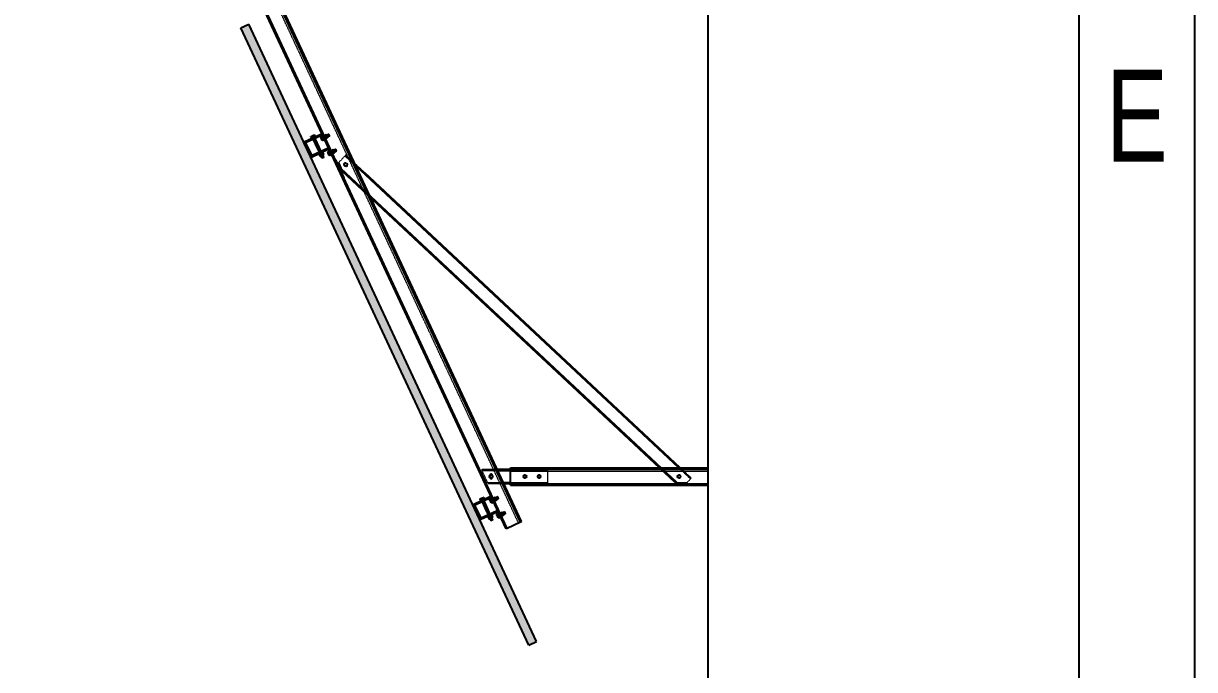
# Model space of a CAD drawing. Header units: millimetres. Extents: x -116399 to 112199, y -90759 to -31335.
# Drawn here: x 27930 to 32031, y -75000 to -72739 of the extents above; entities that cross this region are included whole.
import ezdxf

# ---------------------------------------------------------------- set-up
doc = ezdxf.new("R2010")
doc.units = ezdxf.units.MM
doc.linetypes.add('HIDDEN', pattern=[1.905, 1.27, -0.635])
doc.styles.add('SLDTEXTSTYLE0', font='TXT', dxfattribs={"width": 0.75})

# ---------------------------------------------------------------- blocks, each defined once
blk = doc.blocks.new('pannello sezione')
h = blk.add_hatch(color=4)
h.dxf.hatch_style = 1
h.paths.add_polyline_path([(1192, 0), (-1192, 0), (-1192, -30), (1192, -30)])
at = {"color": 4, "linetype": 'Continuous', "lineweight": 25}
for p, q in [((1192, 0), (-1192, 0)), ((-1192, 0), (-1192, -30)), ((1192, -30), (-1192, -30)), ((1192, 0), (1192, -30))]:
    blk.add_line(p, q, dxfattribs=at)
blk = doc.blocks.new('A$Cebdbe276')
at = {"color": 5, "linetype": 'Continuous', "lineweight": 25}
for p, q in [((-26, -2), (-26, 0)), ((26, 0), (-26, 0)), ((26, 0), (26, -2)), ((-36.8, -30.9), (-36.9, -31)), ((-36.9, -31), (-36.9, -31.2)), ((-36.9, -31), (-36.9, -31)), ((-36.9, -31.2), (-36.4, -31.7)), ((-36.9, -31.2), (-36.9, -34.7)), ((-36.4, -32), (-36.9, -34.7)), ((-36.9, -34.7), (-36.9, -35.9)), ((-36.9, -35.9), (-36.4, -38.6)), ((-36.9, -35.9), (-36.9, -41.2)), ((-36.4, -39), (-36.9, -41.2)), ((-36.4, -30.5), (-36.6, -30.6)), ((-36.4, -30.5), (-31.6, -30.5)), ((-36.4, -32), (-36.4, -31.7)), ((-31.6, -31.7), (-36.4, -31.7)), ((-36.4, -32), (-31.6, -32)), ((-31.6, -38.6), (-36.4, -38.6)), ((-36.4, -39), (-36.4, -38.6)), ((-36.4, -39), (-31.6, -39)), ((-31.6, -29), (-30, -29)), ((-31.6, -45.1), (-31.6, -29)), ((-30, -4), (-28, -4)), ((-30, -4), (-30, -66)), ((-28, -4), (-28, -66)), ((-28, -33.5), (-27, -33.5)), ((26, -2), (-26, -2)), ((-24.5, -33.5), (9.2, -33.5)), ((9.2, -41.5), (9.2, -33.5)), ((9.2, -33.7), (9.4, -33.7)), ((9.4, -33.5), (10.2, -33.5)), ((9.4, -41.5), (9.4, -33.5)), ((10.2, -41.5), (10.2, -33.5)), ((10.2, -33.7), (10.4, -33.7)), ((10.4, -33.5), (11.2, -33.5)), ((10.4, -41.5), (10.4, -33.5)), ((11.2, -41.5), (11.2, -33.5)), ((11.2, -33.7), (11.4, -33.7)), ((11.4, -33.5), (12.2, -33.5)), ((11.4, -41.5), (11.4, -33.5)), ((12.2, -41.5), (12.2, -33.5)), ((12.2, -33.7), (12.4, -33.7)), ((12.4, -33.5), (13.2, -33.5)), ((12.4, -41.5), (12.4, -33.5)), ((13.2, -41.5), (13.2, -33.5)), ((13.2, -33.7), (13.4, -33.7)), ((13.4, -33.5), (14.2, -33.5)), ((13.4, -41.5), (13.4, -33.5)), ((14.2, -41.5), (14.2, -33.5)), ((14.2, -33.7), (14.4, -33.7)), ((14.4, -33.5), (15.2, -33.5)), ((14.4, -41.5), (14.4, -33.5)), ((15.2, -41.5), (15.2, -33.5)), ((15.2, -33.7), (15.4, -33.7)), ((15.4, -33.5), (16.2, -33.5)), ((15.4, -41.5), (15.4, -33.5)), ((16.2, -41.5), (16.2, -33.5)), ((16.2, -33.7), (16.4, -33.7)), ((16.4, -33.5), (17.2, -33.5)), ((16.4, -41.5), (16.4, -33.5)), ((17.2, -41.5), (17.2, -33.5)), ((17.2, -33.7), (17.4, -33.7)), ((17.4, -33.5), (18.2, -33.5)), ((17.4, -41.5), (17.4, -33.5)), ((18.2, -41.5), (18.2, -33.5)), ((18.2, -33.7), (18.4, -33.7)), ((18.4, -33.5), (19.2, -33.5)), ((18.4, -41.5), (18.4, -33.5)), ((19.2, -41.5), (19.2, -33.5)), ((19.2, -33.7), (19.4, -33.7)), ((19.4, -33.5), (20.2, -33.5)), ((19.4, -41.5), (19.4, -33.5)), ((20.2, -41.5), (20.2, -33.5)), ((20.2, -33.7), (20.4, -33.7)), ((20.4, -33.5), (21.2, -33.5)), ((20.4, -41.5), (20.4, -33.5)), ((21.2, -41.5), (21.2, -33.5)), ((21.2, -33.7), (21.4, -33.7)), ((21.4, -33.5), (22.2, -33.5)), ((21.4, -41.5), (21.4, -33.5)), ((22.2, -41.5), (22.2, -33.5)), ((22.2, -33.7), (22.4, -33.7)), ((22.4, -33.5), (23.2, -33.5)), ((22.4, -41.5), (22.4, -33.5)), ((23.2, -41.5), (23.2, -33.5)), ((23.2, -33.7), (23.4, -33.7)), ((23.4, -33.5), (24.2, -33.5)), ((23.4, -41.5), (23.4, -33.5)), ((24.2, -41.5), (24.2, -33.5)), ((24.2, -33.7), (24.4, -33.7)), ((24.4, -33.5), (24.5, -33.5)), ((24.4, -41.5), (24.4, -33.5)), ((27, -33.5), (27.2, -33.5)), ((27.2, -41.5), (27.2, -33.5)), ((27.2, -33.7), (27.4, -33.7)), ((27.4, -33.5), (28, -33.5)), ((27.4, -41.5), (27.4, -33.5)), ((28, -4), (30, -4)), ((28, -66), (28, -4)), ((30, -66), (30, -4)), ((30, -29), (31.6, -29)), ((31.6, -45.1), (31.6, -29)), ((31.6, -31), (31.6, -31)), ((32.1, -30.7), (37.6, -30.7)), ((32.1, -31.5), (32.1, -31.3)), ((37.6, -31.3), (32.1, -31.3)), ((32.1, -31.5), (37.6, -31.5)), ((32.1, -38.3), (32.1, -37.9)), ((37.6, -37.9), (32.1, -37.9)), ((32.1, -38.3), (37.6, -38.3)), ((37.6, -31.5), (37.6, -31.3)), ((37.6, -38.3), (37.6, -37.9)), ((38.1, -31), (38.1, -31)), ((38.1, -31), (40.1, -31)), ((38.1, -44), (38.1, -31)), ((40.1, -44), (40.1, -31)), ((40.6, -43.5), (40.6, -31.5)), ((40.6, -33.5), (41.2, -33.5)), ((41.2, -41.5), (41.2, -33.5)), ((41.2, -33.7), (41.4, -33.7)), ((41.4, -33.5), (42.2, -33.5)), ((41.4, -41.5), (41.4, -33.5)), ((42.2, -41.5), (42.2, -33.5)), ((42.2, -33.7), (42.4, -33.7)), ((42.4, -33.5), (43.2, -33.5)), ((42.4, -41.5), (42.4, -33.5)), ((43.2, -41.5), (43.2, -33.5)), ((43.2, -33.7), (43.4, -33.7)), ((43.4, -33.5), (44.2, -33.5)), ((43.4, -41.5), (43.4, -33.5)), ((44.2, -41.5), (44.2, -33.5)), ((44.2, -33.7), (44.4, -33.7)), ((44.4, -33.5), (45.2, -33.5)), ((44.4, -41.5), (44.4, -33.5)), ((45.2, -41.5), (45.2, -33.5)), ((45.2, -33.7), (45.4, -33.7)), ((45.4, -33.5), (46.2, -33.5)), ((45.4, -41.5), (45.4, -33.5)), ((46.2, -41.5), (46.2, -33.5)), ((46.2, -33.7), (46.4, -33.7)), ((46.4, -33.5), (47.2, -33.5)), ((46.4, -41.5), (46.4, -33.5)), ((47.2, -41.5), (47.2, -33.5)), ((47.2, -33.7), (47.4, -33.7)), ((47.4, -33.5), (48.2, -33.5)), ((47.4, -41.5), (47.4, -33.5)), ((48.2, -41.5), (48.2, -33.5)), ((48.2, -33.7), (48.4, -33.7)), ((48.4, -41.3), (48.4, -33.7)), ((-36.9, -41.2), (-36.9, -42.2)), ((-36.9, -42.2), (-36.4, -44.4)), ((-36.9, -42.2), (-36.9, -44)), ((-36.4, -44.5), (-36.8, -44.1)), ((-31.6, -44.4), (-36.4, -44.4)), ((-36.4, -44.5), (-36.4, -44.4)), ((-36.4, -44.5), (-31.6, -44.5)), ((-31.6, -46), (-31.6, -45.1)), ((-30, -46), (-31.6, -46)), ((-28, -66), (-30, -66)), ((-27, -41.5), (-28, -41.5)), ((-26, -68), (-26, -70)), ((-26, -68), (-17.5, -68)), ((-26, -70), (-17.5, -70)), ((9.2, -41.5), (-24.5, -41.5)), ((-23, -68), (-23, -66.4)), ((-6, -66.4), (-23, -66.4)), ((-21, -61.6), (-21, -61.1)), ((-18.3, -61.1), (-21, -61.1)), ((-21, -61.6), (-20.8, -61.6)), ((-21, -61.6), (-21, -66.4)), ((-18.3, -61.1), (-20.8, -61.6)), ((-20.8, -66.4), (-20.8, -61.6)), ((-17.2, -61.1), (-18.3, -61.1)), ((-2.5, -68), (-17.5, -68)), ((-17.5, -70), (-2.5, -70)), ((-11.8, -61.1), (-17.2, -61.1)), ((-14.7, -61.6), (-17.2, -61.1)), ((-14.7, -61.6), (-14.3, -61.6)), ((-14.7, -61.6), (-14.7, -66.4)), ((-11.8, -61.1), (-14.3, -61.6)), ((-14.3, -66.4), (-14.3, -61.6)), ((-10.7, -61.1), (-11.8, -61.1)), ((-8.2, -61.6), (-10.7, -61.1)), ((-8, -61.1), (-10.7, -61.1)), ((-8.2, -61.6), (-8.2, -66.4)), ((-8.2, -61.6), (-8, -61.6)), ((-8, -61.1), (-8, -61.6)), ((-8, -66.4), (-8, -61.6)), ((-6, -66.4), (-6, -68)), ((-2.5, -70), (-2.5, -68)), ((9.4, -41.3), (9.2, -41.3)), ((10.2, -41.5), (9.4, -41.5)), ((10.4, -41.3), (10.2, -41.3)), ((11.2, -41.5), (10.4, -41.5)), ((11.4, -41.3), (11.2, -41.3)), ((12.2, -41.5), (11.4, -41.5)), ((12.4, -41.3), (12.2, -41.3)), ((13.2, -41.5), (12.4, -41.5)), ((13.4, -41.3), (13.2, -41.3)), ((14.2, -41.5), (13.4, -41.5)), ((14.4, -41.3), (14.2, -41.3)), ((15.2, -41.5), (14.4, -41.5)), ((15.4, -41.3), (15.2, -41.3)), ((16.2, -41.5), (15.4, -41.5)), ((16.4, -41.3), (16.2, -41.3)), ((17.2, -41.5), (16.4, -41.5)), ((17.4, -41.3), (17.2, -41.3)), ((18.2, -41.5), (17.4, -41.5)), ((18.4, -41.3), (18.2, -41.3)), ((19.2, -41.5), (18.4, -41.5)), ((19.4, -41.3), (19.2, -41.3)), ((20.2, -41.5), (19.4, -41.5)), ((20.4, -41.3), (20.2, -41.3)), ((21.2, -41.5), (20.4, -41.5)), ((21.4, -41.3), (21.2, -41.3)), ((22.2, -41.5), (21.4, -41.5)), ((22.4, -41.3), (22.2, -41.3)), ((23.2, -41.5), (22.4, -41.5)), ((23.4, -41.3), (23.2, -41.3)), ((24.2, -41.5), (23.4, -41.5)), ((24.4, -41.3), (24.2, -41.3)), ((24.5, -41.5), (24.4, -41.5)), ((27.2, -41.5), (27, -41.5)), ((27.4, -41.3), (27.2, -41.3)), ((28, -41.5), (27.4, -41.5)), ((30, -66), (28, -66)), ((31.6, -46), (30, -46)), ((32.2, -41.5), (31.6, -41.5)), ((31.6, -44), (31.6, -44)), ((31.6, -46), (31.6, -45.1)), ((32, -68), (32, -70)), ((32, -68), (40.5, -68)), ((32, -70), (40.5, -70)), ((32.1, -43.5), (32.1, -43.7)), ((32.1, -44.3), (32.1, -44.1)), ((37.6, -44.1), (32.1, -44.1)), ((32.1, -44.3), (37.6, -44.3)), ((35, -68), (35, -66.4)), ((52, -66.4), (35, -66.4)), ((37, -61.6), (37, -61.1)), ((39.7, -61.1), (37, -61.1)), ((37, -61.6), (37.2, -61.6)), ((37, -61.6), (37, -66.4)), ((39.7, -61.1), (37.2, -61.6)), ((37.2, -66.4), (37.2, -61.6)), ((38, -41.4), (37.6, -43.5)), ((37.6, -43.5), (37.6, -43.7)), ((37.6, -44.3), (37.6, -44.1)), ((38.1, -44), (38.1, -44)), ((40.1, -44), (38.1, -44)), ((40.8, -61.1), (39.7, -61.1)), ((40.5, -68), (40.5, -70)), ((55.5, -68), (40.5, -68)), ((40.5, -70), (55.5, -70)), ((41.2, -41.5), (40.6, -41.5)), ((46.2, -61.1), (40.8, -61.1)), ((43.3, -61.6), (40.8, -61.1)), ((41.4, -41.3), (41.2, -41.3)), ((42.2, -41.5), (41.4, -41.5)), ((42.4, -41.3), (42.2, -41.3)), ((43.2, -41.5), (42.4, -41.5)), ((43.4, -41.3), (43.2, -41.3)), ((43.3, -61.6), (43.7, -61.6)), ((43.3, -61.6), (43.3, -66.4)), ((44.2, -41.5), (43.4, -41.5)), ((46.2, -61.1), (43.7, -61.6)), ((43.7, -66.4), (43.7, -61.6)), ((44.4, -41.3), (44.2, -41.3)), ((45.2, -41.5), (44.4, -41.5)), ((45.4, -41.3), (45.2, -41.3)), ((46.2, -41.5), (45.4, -41.5)), ((46.4, -41.3), (46.2, -41.3)), ((47.3, -61.1), (46.2, -61.1)), ((47.2, -41.5), (46.4, -41.5)), ((47.4, -41.3), (47.2, -41.3)), ((49.8, -61.6), (47.3, -61.1)), ((50, -61.1), (47.3, -61.1)), ((48.2, -41.5), (47.4, -41.5)), ((48.4, -41.3), (48.2, -41.3)), ((49.8, -61.6), (49.8, -66.4)), ((49.8, -61.6), (50, -61.6)), ((50, -61.1), (50, -61.6)), ((50, -66.4), (50, -61.6)), ((52, -66.4), (52, -68)), ((55.5, -70), (55.5, -68))]:
    blk.add_line(p, q, dxfattribs=at)
at = {"color": 5, "linetype": 'HIDDEN', "lineweight": 18}
for p, q in [((-26, 0), (-26, -2)), ((-26, -2), (-26, 0)), ((-26, 0), (-26, -2)), ((-26, -2), (-26, 0)), ((-26, 0), (-26, -2)), ((-26, -2), (-26, 0)), ((-26, 0), (-26, -2)), ((-26, -2), (-26, 0)), ((-26, 0), (-26, -2)), ((-26, -2), (-26, 0)), ((-26, 0), (-26, -2)), ((-26, -2), (-26, 0)), ((-26, 0), (-26, -2)), ((-26, -2), (-26, 0)), ((-26, 0), (-26, -2)), ((-26, -2), (-26, 0)), ((-26, 0), (-26, -2)), ((7.7, -2), (7.7, 0)), ((17.7, 0), (17.7, -2)), ((26, -2), (26, 0)), ((26, 0), (26, -2)), ((26, -2), (26, 0)), ((26, 0), (26, -2)), ((26, -2), (26, 0)), ((26, 0), (26, -2)), ((26, -2), (26, 0)), ((26, 0), (26, -2)), ((26, -2), (26, 0)), ((26, 0), (26, -2)), ((26, -2), (26, 0)), ((26, 0), (26, -2)), ((26, -2), (26, 0)), ((26, 0), (26, -2)), ((26, -2), (26, 0)), ((26, 0), (26, -2)), ((26, -2), (26, 0)), ((-36.9, -32.8), (-36.4, -30.6)), ((-36.4, -36), (-36.9, -33.8)), ((-36.9, -39.1), (-36.4, -36.4)), ((-36.4, -43), (-36.9, -40.3)), ((-36.4, -30.5), (-36.4, -30.6)), ((-31.6, -30.6), (-36.4, -30.6)), ((-36.4, -36), (-36.4, -36.4)), ((-36.4, -36), (-31.6, -36)), ((-31.6, -36.4), (-36.4, -36.4)), ((-31.6, -33.3), (-30, -33.3)), ((-31.6, -33.5), (-28, -33.5)), ((-28, -4), (-30, -4)), ((-30, -4), (-28, -4)), ((-28, -4), (-30, -4)), ((-30, -4), (-28, -4)), ((-28, -4), (-30, -4)), ((-30, -4), (-28, -4)), ((-28, -4), (-30, -4)), ((-30, -4), (-28, -4)), ((-28, -4), (-30, -4)), ((-30, -4), (-28, -4)), ((-28, -4), (-30, -4)), ((-30, -4), (-28, -4)), ((-28, -4), (-30, -4)), ((-30, -4), (-28, -4)), ((-28, -4), (-30, -4)), ((-30, -4), (-28, -4)), ((-28, -4), (-30, -4)), ((-30, -32.5), (-28, -32.5)), ((24.5, -33.5), (25.2, -33.5)), ((24.5, -36.5), (27, -36.5)), ((27, -36.5), (24.5, -36.5)), ((24.5, -36.5), (27, -36.5)), ((27, -36.5), (24.5, -36.5)), ((24.5, -36.5), (27, -36.5)), ((27, -36.5), (24.5, -36.5)), ((24.5, -36.5), (27, -36.5)), ((27, -36.5), (24.5, -36.5)), ((27, -38.5), (24.5, -38.5)), ((27, -38.5), (24.5, -38.5)), ((27, -38.5), (24.5, -38.5)), ((27, -38.5), (24.5, -38.5)), ((27, -38.5), (24.5, -38.5)), ((27, -38.5), (24.5, -38.5)), ((27, -38.5), (24.5, -38.5)), ((27, -38.5), (24.5, -38.5)), ((25.2, -41.5), (25.2, -33.5)), ((25.2, -33.7), (25.4, -33.7)), ((25.4, -41.5), (25.4, -33.5)), ((25.4, -33.5), (26.2, -33.5)), ((26.2, -41.5), (26.2, -33.5)), ((26.2, -33.7), (26.4, -33.7)), ((26.4, -41.5), (26.4, -33.5)), ((26.4, -33.5), (27, -33.5)), ((30, -4), (28, -4)), ((28, -4), (30, -4)), ((30, -4), (28, -4)), ((28, -4), (30, -4)), ((30, -4), (28, -4)), ((28, -4), (30, -4)), ((30, -4), (28, -4)), ((28, -4), (30, -4)), ((30, -4), (28, -4)), ((28, -4), (30, -4)), ((30, -4), (28, -4)), ((28, -4), (30, -4)), ((30, -4), (28, -4)), ((28, -4), (30, -4)), ((30, -4), (28, -4)), ((28, -4), (30, -4)), ((30, -4), (28, -4)), ((28, -32.5), (30, -32.5)), ((28, -33.5), (28.2, -33.5)), ((28.2, -41.5), (28.2, -33.5)), ((28.2, -33.7), (28.4, -33.7)), ((28.4, -41.5), (28.4, -33.5)), ((28.4, -33.5), (29.2, -33.5)), ((29.2, -41.5), (29.2, -33.5)), ((29.2, -33.7), (29.4, -33.7)), ((29.4, -41.5), (29.4, -33.5)), ((29.4, -33.5), (30.2, -33.5)), ((30, -33.3), (31.6, -33.3)), ((30.2, -41.5), (30.2, -33.5)), ((30.2, -33.7), (30.4, -33.7)), ((30.4, -41.5), (30.4, -33.5)), ((30.4, -33.5), (31.2, -33.5)), ((31.2, -41.5), (31.2, -33.5)), ((31.2, -33.7), (31.4, -33.7)), ((31.4, -41.5), (31.4, -33.5)), ((31.4, -33.5), (32.2, -33.5)), ((31.6, -44), (31.6, -31)), ((31.6, -33.5), (40.5, -33.5)), ((32.1, -30.7), (32.1, -30.9)), ((37.6, -30.9), (32.1, -30.9)), ((32.1, -36.7), (32.1, -37.1)), ((32.1, -36.7), (37.6, -36.7)), ((37.6, -37.1), (32.1, -37.1)), ((32.2, -41.5), (32.2, -33.5)), ((32.2, -33.7), (32.4, -33.7)), ((32.4, -41.5), (32.4, -33.5)), ((32.4, -33.5), (33.2, -33.5)), ((33.2, -41.5), (33.2, -33.5)), ((33.2, -33.7), (33.4, -33.7)), ((33.4, -41.5), (33.4, -33.5)), ((33.4, -33.5), (34.2, -33.5)), ((34.2, -41.5), (34.2, -33.5)), ((34.2, -33.7), (34.4, -33.7)), ((34.4, -41.5), (34.4, -33.5)), ((34.4, -33.5), (35.2, -33.5)), ((35.2, -41.5), (35.2, -33.5)), ((35.2, -33.7), (35.4, -33.7)), ((35.4, -41.5), (35.4, -33.5)), ((35.4, -33.5), (36.2, -33.5)), ((36.2, -41.5), (36.2, -33.5)), ((36.2, -33.7), (36.4, -33.7)), ((36.4, -41.5), (36.4, -33.5)), ((36.4, -33.5), (37.2, -33.5)), ((37.2, -41.5), (37.2, -33.5)), ((37.2, -33.7), (37.4, -33.7)), ((37.4, -41.5), (37.4, -33.5)), ((37.4, -33.5), (38.2, -33.5)), ((37.6, -30.7), (37.6, -30.9)), ((37.6, -36.7), (37.6, -37.1)), ((38.2, -41.5), (38.2, -33.5)), ((38.2, -33.7), (38.4, -33.7)), ((38.4, -41.5), (38.4, -33.5)), ((38.4, -33.5), (39.2, -33.5)), ((39.2, -41.5), (39.2, -33.5)), ((39.2, -33.7), (39.4, -33.7)), ((39.4, -41.5), (39.4, -33.5)), ((39.4, -33.5), (40.2, -33.5)), ((40.1, -31), (40.1, -44)), ((40.2, -41.5), (40.2, -33.5)), ((40.2, -33.7), (40.4, -33.7)), ((40.4, -41.5), (40.4, -33.5)), ((40.4, -33.5), (40.6, -33.5)), ((40.5, -33.5), (40.6, -33.4)), ((40.5, -41.5), (40.5, -33.5)), ((-36.4, -43), (-31.6, -43)), ((-36.4, -43), (-36.4, -43.3)), ((-31.6, -43.3), (-36.4, -43.3)), ((-28, -41.5), (-31.6, -41.5)), ((-30, -41.7), (-31.6, -41.7)), ((-28, -42.5), (-30, -42.5)), ((-28, -66), (-30, -66)), ((-28, -66), (-30, -66)), ((-28, -66), (-30, -66)), ((-28, -66), (-30, -66)), ((-28, -66), (-30, -66)), ((-28, -66), (-30, -66)), ((-28, -66), (-30, -66)), ((-28, -66), (-30, -66)), ((-28, -66), (-30, -66)), ((-28, -66), (-30, -66)), ((-28, -66), (-30, -66)), ((-28, -66), (-30, -66)), ((-28, -66), (-30, -66)), ((-28, -66), (-30, -66)), ((-28, -66), (-30, -66)), ((-28, -66), (-30, -66)), ((-28, -66), (-30, -66)), ((-26, -68), (-26, -70)), ((-26, -68), (-26, -70)), ((-26, -68), (-26, -70)), ((-26, -68), (-26, -70)), ((-26, -68), (-26, -70)), ((-26, -68), (-26, -70)), ((-26, -68), (-26, -70)), ((-26, -68), (-26, -70)), ((-26, -68), (-26, -70)), ((-26, -68), (-26, -70)), ((-26, -68), (-26, -70)), ((-26, -68), (-26, -70)), ((-26, -68), (-26, -70)), ((-26, -68), (-26, -70)), ((-26, -68), (-26, -70)), ((-26, -68), (-26, -70)), ((-26, -68), (-26, -70)), ((-23, -73.6), (-23, -72)), ((-6, -73.6), (-23, -73.6)), ((-21, -74.1), (-21, -73.6)), ((-8, -73.6), (-21, -73.6)), ((-21, -73.6), (-21, -73.6)), ((-20.8, -74.1), (-21, -74.1)), ((-21, -74.1), (-20.8, -74.1)), ((-21, -74.1), (-21, -79.6)), ((-21, -79.6), (-21, -80.1)), ((-20.8, -79.6), (-21, -79.6)), ((-21, -79.6), (-20.8, -79.6)), ((-21, -80.1), (-8, -80.1)), ((-21, -80.1), (-21, -80.1)), ((-21, -82.1), (-21, -80.1)), ((-20.8, -79.6), (-20.8, -74.1)), ((-18.7, -68), (-18.7, -66.4)), ((-18.7, -73.6), (-18.7, -72)), ((-18.5, -78.2), (-18.5, -66.4)), ((-18.5, -82.5), (-18.5, -73.6)), ((-18.5, -78.2), (-10.5, -78.2)), ((-18.5, -78.4), (-10.5, -78.4)), ((-18.5, -79.2), (-18.5, -78.4)), ((-18.5, -79.2), (-10.5, -79.2)), ((-18.5, -79.4), (-10.5, -79.4)), ((-18.5, -80.2), (-18.5, -79.4)), ((-18.5, -80.2), (-10.5, -80.2)), ((-18.5, -80.4), (-10.5, -80.4)), ((-18.5, -81.2), (-18.5, -80.4)), ((-18.5, -81.2), (-10.5, -81.2)), ((-18.5, -81.4), (-10.5, -81.4)), ((-18.5, -82.2), (-18.5, -81.4)), ((-18.3, -78.4), (-18.3, -78.2)), ((-18.3, -79.4), (-18.3, -79.2)), ((-18.3, -80.4), (-18.3, -80.2)), ((-18.3, -81.4), (-18.3, -81.2)), ((-14.7, -74.1), (-14.3, -74.1)), ((-14.7, -74.1), (-14.7, -79.6)), ((-14.7, -79.6), (-14.3, -79.6)), ((-14.3, -79.6), (-14.3, -74.1)), ((-10.7, -78.2), (-10.7, -78.4)), ((-10.7, -79.2), (-10.7, -79.4)), ((-10.7, -80.2), (-10.7, -80.4)), ((-10.7, -81.2), (-10.7, -81.4)), ((-10.5, -66.4), (-10.5, -78.2)), ((-10.5, -73.6), (-10.5, -82.5)), ((-10.5, -78.4), (-10.5, -79.2)), ((-10.5, -79.4), (-10.5, -80.2)), ((-10.5, -80.4), (-10.5, -81.2)), ((-10.5, -81.4), (-10.5, -82.2)), ((-10.3, -66.4), (-10.3, -68)), ((-10.3, -72), (-10.3, -73.6)), ((-8.2, -74.1), (-8, -74.1)), ((-8, -74.1), (-8.2, -74.1)), ((-8.2, -74.1), (-8.2, -79.6)), ((-8, -79.6), (-8.2, -79.6)), ((-8.2, -79.6), (-8, -79.6)), ((-8, -74.1), (-8, -73.6)), ((-8, -73.6), (-8, -73.6)), ((-8, -79.6), (-8, -74.1)), ((-8, -79.6), (-8, -80.1)), ((-8, -80.1), (-8, -80.1)), ((-8, -80.1), (-8, -82.1)), ((-6, -72), (-6, -73.6)), ((25.2, -41.5), (24.5, -41.5)), ((25.4, -41.3), (25.2, -41.3)), ((26.2, -41.5), (25.4, -41.5)), ((26.4, -41.3), (26.2, -41.3)), ((27, -41.5), (26.4, -41.5)), ((28.2, -41.5), (28, -41.5)), ((30, -42.5), (28, -42.5)), ((30, -66), (28, -66)), ((30, -66), (28, -66)), ((30, -66), (28, -66)), ((30, -66), (28, -66)), ((30, -66), (28, -66)), ((30, -66), (28, -66)), ((30, -66), (28, -66)), ((30, -66), (28, -66)), ((30, -66), (28, -66)), ((30, -66), (28, -66)), ((30, -66), (28, -66)), ((30, -66), (28, -66)), ((30, -66), (28, -66)), ((30, -66), (28, -66)), ((30, -66), (28, -66)), ((30, -66), (28, -66)), ((30, -66), (28, -66)), ((28.4, -41.3), (28.2, -41.3)), ((29.2, -41.5), (28.4, -41.5)), ((29.4, -41.3), (29.2, -41.3)), ((30.2, -41.5), (29.4, -41.5)), ((31.6, -41.7), (30, -41.7)), ((30.4, -41.3), (30.2, -41.3)), ((31.2, -41.5), (30.4, -41.5)), ((31.4, -41.3), (31.2, -41.3)), ((31.6, -41.5), (31.4, -41.5)), ((40.5, -41.5), (31.6, -41.5)), ((32, -68), (32, -70)), ((32, -68), (32, -70)), ((32, -68), (32, -70)), ((32, -68), (32, -70)), ((32, -68), (32, -70)), ((32, -68), (32, -70)), ((32, -68), (32, -70)), ((32, -68), (32, -70)), ((32, -68), (32, -70)), ((32, -68), (32, -70)), ((32, -68), (32, -70)), ((32, -68), (32, -70)), ((32, -68), (32, -70)), ((32, -68), (32, -70)), ((32, -68), (32, -70)), ((32, -68), (32, -70)), ((32, -68), (32, -70)), ((32.1, -43.5), (37.6, -43.5)), ((37.6, -43.7), (32.1, -43.7)), ((32.4, -41.3), (32.2, -41.3)), ((33.2, -41.5), (32.4, -41.5)), ((33.4, -41.3), (33.2, -41.3)), ((34.2, -41.5), (33.4, -41.5)), ((34.4, -41.3), (34.2, -41.3)), ((35.2, -41.5), (34.4, -41.5)), ((34.5, -72), (34.5, -70)), ((35, -73.6), (35, -72)), ((52, -73.6), (35, -73.6)), ((35.4, -41.3), (35.2, -41.3)), ((36.2, -41.5), (35.4, -41.5)), ((36.4, -41.3), (36.2, -41.3)), ((37.2, -41.5), (36.4, -41.5)), ((37, -74.1), (37, -73.6)), ((50, -73.6), (37, -73.6)), ((37, -73.6), (37, -73.6)), ((37.2, -74.1), (37, -74.1)), ((37, -74.1), (37.2, -74.1)), ((37, -74.1), (37, -79.6)), ((37, -79.6), (37, -80.1)), ((37.2, -79.6), (37, -79.6)), ((37, -79.6), (37.2, -79.6)), ((37, -80.1), (50, -80.1)), ((37, -80.1), (37, -80.1)), ((37, -82.1), (37, -80.1)), ((37.4, -41.3), (37.2, -41.3)), ((37.2, -79.6), (37.2, -74.1)), ((38.2, -41.5), (37.4, -41.5)), ((38.4, -41.3), (38.2, -41.3)), ((39.2, -41.5), (38.4, -41.5)), ((38.5, -70), (38.5, -68)), ((39, -70), (39, -68)), ((39.4, -41.3), (39.2, -41.3)), ((39.3, -68), (39.3, -66.4)), ((39.3, -73.6), (39.3, -72)), ((40.2, -41.5), (39.4, -41.5)), ((39.5, -78.2), (39.5, -66.4)), ((39.5, -72), (39.5, -70)), ((39.5, -70), (39.5, -72)), ((39.5, -82.5), (39.5, -73.6)), ((39.5, -78.2), (47.5, -78.2)), ((39.5, -78.4), (47.5, -78.4)), ((39.5, -79.2), (39.5, -78.4)), ((39.5, -79.2), (47.5, -79.2)), ((39.5, -79.4), (47.5, -79.4)), ((39.5, -80.2), (39.5, -79.4)), ((39.5, -80.2), (47.5, -80.2)), ((39.5, -80.4), (47.5, -80.4)), ((39.5, -81.2), (39.5, -80.4)), ((39.5, -81.2), (47.5, -81.2)), ((39.5, -81.4), (47.5, -81.4)), ((39.5, -82.2), (39.5, -81.4)), ((39.7, -78.4), (39.7, -78.2)), ((39.7, -79.4), (39.7, -79.2)), ((39.7, -80.4), (39.7, -80.2)), ((39.7, -81.4), (39.7, -81.2)), ((40.1, -44), (40.1, -44)), ((40.4, -41.3), (40.2, -41.3)), ((40.6, -41.5), (40.4, -41.5)), ((40.6, -41.6), (40.5, -41.5)), ((40.5, -70), (40.5, -68)), ((40.5, -68), (40.5, -70)), ((40.5, -70), (40.5, -68)), ((40.5, -68), (40.5, -70)), ((40.5, -70), (40.5, -68)), ((40.5, -68), (40.5, -70)), ((40.5, -70), (40.5, -68)), ((40.5, -68), (40.5, -70)), ((40.5, -70), (40.5, -68)), ((40.5, -68), (40.5, -70)), ((40.5, -70), (40.5, -68)), ((40.5, -68), (40.5, -70)), ((40.5, -70), (40.5, -68)), ((40.5, -68), (40.5, -70)), ((40.5, -70), (40.5, -68)), ((40.5, -68), (40.5, -70)), ((40.5, -70), (40.5, -68)), ((43.3, -74.1), (43.7, -74.1)), ((43.3, -74.1), (43.3, -79.6)), ((43.3, -79.6), (43.7, -79.6)), ((43.7, -79.6), (43.7, -74.1)), ((47.3, -78.2), (47.3, -78.4)), ((47.3, -79.2), (47.3, -79.4)), ((47.3, -80.2), (47.3, -80.4)), ((47.3, -81.2), (47.3, -81.4)), ((47.5, -66.4), (47.5, -78.2)), ((47.5, -70), (47.5, -72)), ((47.5, -70), (47.5, -72)), ((47.5, -73.6), (47.5, -82.5)), ((47.5, -78.4), (47.5, -79.2)), ((47.5, -79.4), (47.5, -80.2)), ((47.5, -80.4), (47.5, -81.2)), ((47.5, -81.4), (47.5, -82.2)), ((47.7, -66.4), (47.7, -68)), ((47.7, -72), (47.7, -73.6)), ((48, -68), (48, -70)), ((48.4, -68), (48.4, -70)), ((49.8, -74.1), (50, -74.1)), ((50, -74.1), (49.8, -74.1)), ((49.8, -74.1), (49.8, -79.6)), ((50, -79.6), (49.8, -79.6)), ((49.8, -79.6), (50, -79.6)), ((50, -74.1), (50, -73.6)), ((50, -73.6), (50, -73.6)), ((50, -79.6), (50, -74.1)), ((50, -79.6), (50, -80.1)), ((50, -80.1), (50, -80.1)), ((50, -80.1), (50, -82.1)), ((52, -72), (52, -73.6)), ((52.5, -70), (52.5, -72)), ((-8, -82.1), (-21, -82.1)), ((-20.5, -82.6), (-8.5, -82.6)), ((-18.6, -82.6), (-18.5, -82.5)), ((-18.5, -82.2), (-10.5, -82.2)), ((-18.5, -82.4), (-10.5, -82.4)), ((-18.5, -83.2), (-18.5, -82.4)), ((-18.5, -82.5), (-10.5, -82.5)), ((-18.5, -83.2), (-10.5, -83.2)), ((-18.5, -83.4), (-10.5, -83.4)), ((-18.5, -84.2), (-18.5, -83.4)), ((-18.5, -84.2), (-10.5, -84.2)), ((-18.5, -84.4), (-10.5, -84.4)), ((-18.5, -85.2), (-18.5, -84.4)), ((-18.5, -85.2), (-10.5, -85.2)), ((-18.5, -85.4), (-10.5, -85.4)), ((-18.5, -86.2), (-18.5, -85.4)), ((-18.5, -86.2), (-10.5, -86.2)), ((-18.5, -86.4), (-10.5, -86.4)), ((-18.5, -87.2), (-18.5, -86.4)), ((-18.5, -87.2), (-10.5, -87.2)), ((-18.5, -87.4), (-10.5, -87.4)), ((-18.5, -88.2), (-18.5, -87.4)), ((-18.5, -88.2), (-10.5, -88.2)), ((-18.5, -88.4), (-10.5, -88.4)), ((-18.5, -89.2), (-18.5, -88.4)), ((-18.5, -89.2), (-10.5, -89.2)), ((-18.5, -89.4), (-10.5, -89.4)), ((-18.5, -90.2), (-18.5, -89.4)), ((-18.5, -90.2), (-10.5, -90.2)), ((-18.5, -90.4), (-10.5, -90.4)), ((-18.5, -91.2), (-18.5, -90.4)), ((-18.5, -91.2), (-10.5, -91.2)), ((-18.3, -82.4), (-18.3, -82.2)), ((-18.3, -83.4), (-18.3, -83.2)), ((-18.3, -84.4), (-18.3, -84.2)), ((-18.3, -85.4), (-18.3, -85.2)), ((-18.3, -86.4), (-18.3, -86.2)), ((-18.3, -87.4), (-18.3, -87.2)), ((-18.3, -88.4), (-18.3, -88.2)), ((-18.3, -89.4), (-18.3, -89.2)), ((-18.3, -90.4), (-18.3, -90.2)), ((-18.3, -91.4), (-18.3, -91.2)), ((-18.3, -91.4), (-10.7, -91.4)), ((-10.7, -82.2), (-10.7, -82.4)), ((-10.7, -83.2), (-10.7, -83.4)), ((-10.7, -84.2), (-10.7, -84.4)), ((-10.7, -85.2), (-10.7, -85.4)), ((-10.7, -86.2), (-10.7, -86.4)), ((-10.7, -87.2), (-10.7, -87.4)), ((-10.7, -88.2), (-10.7, -88.4)), ((-10.7, -89.2), (-10.7, -89.4)), ((-10.7, -90.2), (-10.7, -90.4)), ((-10.7, -91.2), (-10.7, -91.4)), ((-10.5, -82.4), (-10.5, -83.2)), ((-10.5, -82.5), (-10.4, -82.6)), ((-10.5, -83.4), (-10.5, -84.2)), ((-10.5, -84.4), (-10.5, -85.2)), ((-10.5, -85.4), (-10.5, -86.2)), ((-10.5, -86.4), (-10.5, -87.2)), ((-10.5, -87.4), (-10.5, -88.2)), ((-10.5, -88.4), (-10.5, -89.2)), ((-10.5, -89.4), (-10.5, -90.2)), ((-10.5, -90.4), (-10.5, -91.2)), ((50, -82.1), (37, -82.1)), ((37.5, -82.6), (49.5, -82.6)), ((39.4, -82.6), (39.5, -82.5)), ((39.5, -82.2), (47.5, -82.2)), ((39.5, -82.4), (47.5, -82.4)), ((39.5, -83.2), (39.5, -82.4)), ((39.5, -82.5), (47.5, -82.5)), ((39.5, -83.2), (47.5, -83.2)), ((39.5, -83.4), (47.5, -83.4)), ((39.5, -84.2), (39.5, -83.4)), ((39.5, -84.2), (47.5, -84.2)), ((39.5, -84.4), (47.5, -84.4)), ((39.5, -85.2), (39.5, -84.4)), ((39.5, -85.2), (47.5, -85.2)), ((39.5, -85.4), (47.5, -85.4)), ((39.5, -86.2), (39.5, -85.4)), ((39.5, -86.2), (47.5, -86.2)), ((39.5, -86.4), (47.5, -86.4)), ((39.5, -87.2), (39.5, -86.4)), ((39.5, -87.2), (47.5, -87.2)), ((39.5, -87.4), (47.5, -87.4)), ((39.5, -88.2), (39.5, -87.4)), ((39.5, -88.2), (47.5, -88.2)), ((39.5, -88.4), (47.5, -88.4)), ((39.5, -89.2), (39.5, -88.4)), ((39.5, -89.2), (47.5, -89.2)), ((39.5, -89.4), (47.5, -89.4)), ((39.5, -90.2), (39.5, -89.4)), ((39.5, -90.2), (47.5, -90.2)), ((39.5, -90.4), (47.5, -90.4)), ((39.5, -91.2), (39.5, -90.4)), ((39.5, -91.2), (47.5, -91.2)), ((39.7, -82.4), (39.7, -82.2)), ((39.7, -83.4), (39.7, -83.2)), ((39.7, -84.4), (39.7, -84.2)), ((39.7, -85.4), (39.7, -85.2)), ((39.7, -86.4), (39.7, -86.2)), ((39.7, -87.4), (39.7, -87.2)), ((39.7, -88.4), (39.7, -88.2)), ((39.7, -89.4), (39.7, -89.2)), ((39.7, -90.4), (39.7, -90.2)), ((39.7, -91.4), (39.7, -91.2)), ((39.7, -91.4), (47.3, -91.4)), ((47.3, -82.2), (47.3, -82.4)), ((47.3, -83.2), (47.3, -83.4)), ((47.3, -84.2), (47.3, -84.4)), ((47.3, -85.2), (47.3, -85.4)), ((47.3, -86.2), (47.3, -86.4)), ((47.3, -87.2), (47.3, -87.4)), ((47.3, -88.2), (47.3, -88.4)), ((47.3, -89.2), (47.3, -89.4)), ((47.3, -90.2), (47.3, -90.4)), ((47.3, -91.2), (47.3, -91.4)), ((47.5, -82.4), (47.5, -83.2)), ((47.5, -82.5), (47.6, -82.6)), ((47.5, -83.4), (47.5, -84.2)), ((47.5, -84.4), (47.5, -85.2)), ((47.5, -85.4), (47.5, -86.2)), ((47.5, -86.4), (47.5, -87.2)), ((47.5, -87.4), (47.5, -88.2)), ((47.5, -88.4), (47.5, -89.2)), ((47.5, -89.4), (47.5, -90.2)), ((47.5, -90.4), (47.5, -91.2))]:
    blk.add_line(p, q, dxfattribs=at)
at = {"color": 1, "linetype": 'Continuous', "lineweight": 25}
for p, q in [((-27, -7), (-24.5, -7)), ((-27, -66.5), (-27, -7)), ((-24.5, -66.5), (-24.5, -7)), ((-22.5, -5), (-22.5, -2.5)), ((-22.5, -2.5), (22.5, -2.5)), ((-22.5, -5), (22.5, -5)), ((22.5, -2.5), (22.5, -5)), ((24.5, -7), (27, -7)), ((24.5, -7), (24.5, -66.5)), ((27, -7), (27, -66.5)), ((-27, -66.5), (-24.5, -66.5)), ((24.5, -66.5), (27, -66.5))]:
    blk.add_line(p, q, dxfattribs=at)
at = {"color": 1, "linetype": 'HIDDEN', "lineweight": 18}
for p, q in [((-24.5, -7), (-27, -7)), ((-27, -31), (-24.5, -31)), ((-27, -33.5), (-24.5, -33.5)), ((-27, -36.5), (-24.5, -36.5)), ((-24.5, -36.5), (-27, -36.5)), ((-24.5, -36.5), (-27, -36.5)), ((-27, -36.5), (-24.5, -36.5)), ((-24.5, -36.5), (-27, -36.5)), ((-27, -36.5), (-24.5, -36.5)), ((-24.5, -36.5), (-27, -36.5)), ((-27, -36.5), (-24.5, -36.5)), ((-24.5, -38.5), (-27, -38.5)), ((-24.5, -38.5), (-27, -38.5)), ((-24.5, -38.5), (-27, -38.5)), ((-24.5, -38.5), (-27, -38.5)), ((-24.5, -38.5), (-27, -38.5)), ((-24.5, -38.5), (-27, -38.5)), ((-24.5, -38.5), (-27, -38.5)), ((-24.5, -38.5), (-27, -38.5)), ((-22.5, -2.5), (-22.5, -5)), ((22.5, -5), (22.5, -2.5)), ((27, -7), (24.5, -7)), ((24.5, -31), (27, -31)), ((-24.5, -41.5), (-27, -41.5)), ((-24.5, -44), (-27, -44)), ((27, -44), (24.5, -44))]:
    blk.add_line(p, q, dxfattribs=at)
at = {"color": 5}
blk.add_line((-23, -72), (-6, -72), dxfattribs=at)
at = {"color": 5, "linetype": 'Continuous', "lineweight": 25, "flags": 128}
for points in [[(32.1, -30.7), (31.6, -31), (32.1, -31.3)], [(31.6, -33.6), (31.6, -33.4), (32.1, -30.9)], [(37.6, -31.3), (38.1, -31), (37.6, -30.7)], [(37.6, -30.9), (38, -32.5), (38, -33.6)], [(32.1, -44.3), (31.6, -44), (32.1, -43.7)], [(32.1, -43.5), (31.7, -41.7), (31.7, -41.5)], [(37.6, -43.7), (38.1, -44), (37.6, -44.3)]]:
    blk.add_lwpolyline(points, dxfattribs=at)
at = {"color": 5, "linetype": 'HIDDEN', "lineweight": 18, "flags": 128}
for points in [[(32.1, -36.7), (31.7, -35.1), (31.6, -33.6)], [(31.7, -41.5), (31.6, -39.9), (32.1, -37.1)], [(38, -33.6), (38.1, -34.2), (37.6, -36.7)]]:
    blk.add_lwpolyline(points, dxfattribs=at)
at = {"color": 5, "linetype": 'Continuous', "lineweight": 25}
for centre, radius, start, end in [((-26, -4), 4, 90, 180), ((26, -4), 4, 0, 90), ((-26, -4), 2, 90, 180), ((26, -4), 2, 0, 90), ((41.8, -34.7), 10.2, 161.7998, 198.2002), ((40.1, -41.2), 8.5, 160.0939, 199.9061), ((27.9, -34.7), 10.2, 341.7998, 18.2002), ((29.6, -41.2), 8.5, 340.0939, 19.9061), ((40.1, -31.5), 0.5, 0, 90), ((-26, -66), 4, 180, 270), ((-26, -66), 2, 180, 270), ((32, -66), 4, 180, 270), ((32, -66), 2, 180, 270), ((40.1, -43.5), 0.5, 270, 360)]:
    blk.add_arc(centre, radius, start, end, dxfattribs=at)
at = {"color": 1, "linetype": 'Continuous', "lineweight": 25}
for centre, radius, start, end in [((-22.5, -7), 4.5, 90, 180), ((-22.5, -7), 2, 90, 180), ((22.5, -7), 4.5, 0, 90), ((22.5, -7), 2, 0, 90)]:
    blk.add_arc(centre, radius, start, end, dxfattribs=at)
at = {"color": 5, "linetype": 'HIDDEN', "lineweight": 18}
for centre, radius, start, end in [((30.1, -39.9), 7.97, 349.2195, 20.6703), ((-17.7, -83), 9.37, 71.0428, 108.9572), ((-17.7, -83), 9.37, 71.0428, 108.9572), ((-17.7, -70.7), 9.37, 251.0428, 288.9572), ((-17.7, -70.7), 9.37, 251.0428, 288.9572), ((-11.2, -83), 9.37, 71.0428, 108.9572), ((-11.2, -83), 9.37, 71.0428, 108.9572), ((-11.2, -70.7), 9.37, 251.0428, 288.9572), ((-11.2, -70.7), 9.37, 251.0428, 288.9572), ((40.3, -83), 9.37, 71.0428, 108.9572), ((40.3, -83), 9.37, 71.0428, 108.9572), ((40.3, -70.7), 9.37, 251.0428, 288.9572), ((40.3, -70.7), 9.37, 251.0428, 288.9572), ((46.8, -83), 9.37, 71.0428, 108.9572), ((46.8, -83), 9.37, 71.0428, 108.9572), ((46.8, -70.7), 9.37, 251.0428, 288.9572), ((46.8, -70.7), 9.37, 251.0428, 288.9572), ((-20.5, -82.1), 0.5, 180, 270), ((-8.5, -82.1), 0.5, 270, 0), ((37.5, -82.1), 0.5, 180, 270), ((49.5, -82.1), 0.5, 270, 0)]:
    blk.add_arc(centre, radius, start, end, dxfattribs=at)
blk = doc.blocks.new('1_50 TERRANOVA oriz A3')
at = {"color": 7, "linetype": 'Continuous'}
for p, q in [((20000, 0), (20000, -14350)), ((19750, -250), (19750, -14100))]:
    blk.add_line(p, q, dxfattribs=at)
at = {"color": 7, "linetype": 'Continuous', "insert": (19875.4, -3326.4), "char_height": 198.4, "attachment_point": 2, "style": 'SLDTEXTSTYLE0'}
blk.add_mtext('E', dxfattribs=at)

msp = doc.modelspace()

# ---------------------------------------------------------------- linework, layer by layer
for p, q in [((30326.28, -69884.682), (30326.28, -75537.291)), ((29022.358, -73216.051), (29051.915, -73279.436)), ((29032.776, -73226.561), (29046.482, -73255.831)), ((30326.28, -74294.005), (30326.28, -74354.005)), ((30326.28, -74294.005), (30326.28, -74354.005))]:
    msp.add_line(p, q)
at = {"color": 7, "linetype": 'HIDDEN', "lineweight": 18}
for p, q in [((29663.689, -74487.258), (27973.195, -70862.037)), ((29670.94, -74483.877), (27980.445, -70858.656)), ((29670.94, -74483.877), (27980.445, -70858.656)), ((29670.94, -74483.877), (27980.445, -70858.656)), ((29670.94, -74483.877), (27980.445, -70858.656)), ((29670.94, -74483.877), (27980.445, -70858.656)), ((29670.94, -74483.877), (27980.445, -70858.656)), ((29670.94, -74483.877), (27980.445, -70858.656)), ((29672.752, -74483.032), (27982.258, -70857.811)), ((29621.999, -74506.699), (27931.505, -70881.477)), ((29623.812, -74505.853), (27933.317, -70880.632)), ((29623.812, -74505.853), (27933.317, -70880.632)), ((29623.812, -74505.853), (27933.317, -70880.632)), ((29058.703, -73198.817), (29032.776, -73226.561)), ((30266.016, -74332.559), (29055.972, -73201.739)), ((30266.016, -74332.559), (29055.972, -73201.739)), ((30266.016, -74332.559), (29055.972, -73201.739)), ((29161.35, -73300.218), (29055.972, -73201.739)), ((30266.699, -74331.829), (29056.655, -73201.009)), ((29155.599, -73289.369), (29058.703, -73198.817)), ((29056.483, -73237.804), (29056.85, -73238.146)), ((29063.311, -73230.497), (29063.678, -73230.84)), ((29536.106, -74299.005), (29588.944, -74299.005)), ((29536.106, -74303.005), (29536.106, -74299.005)), ((29536.106, -74302.005), (29766.106, -74302.005)), ((29536.106, -74304.005), (29536.106, -74303.005)), ((29536.106, -74303.005), (29766.106, -74303.005)), ((29536.106, -74303.005), (29766.106, -74303.005)), ((29536.106, -74303.005), (29766.106, -74303.005)), ((29536.106, -74303.005), (29590.809, -74303.005)), ((29555.225, -74345.005), (29536.106, -74304.005)), ((29562.5, -74320.005), (29562.5, -74321.714)), ((29572.5, -74320.005), (29572.5, -74321.714)), ((29636.106, -74296.505), (30326.28, -74296.505)), ((29636.106, -74298.005), (30326.28, -74298.005)), ((29636.106, -74298.005), (30326.28, -74298.005)), ((29636.106, -74298.005), (30326.28, -74298.005)), ((29636.106, -74298.005), (30326.28, -74298.005)), ((29636.106, -74298.005), (30326.28, -74298.005)), ((29636.106, -74298.005), (30326.28, -74298.005)), ((29636.106, -74298.005), (30326.28, -74298.005)), ((29636.106, -74299.005), (29766.106, -74299.005)), ((29636.106, -74303.005), (29766.106, -74303.005)), ((29636.106, -74306.005), (30326.28, -74306.005)), ((29766.106, -74303.005), (29766.106, -74299.005)), ((29766.106, -74345.005), (29766.106, -74303.005)), ((30266.016, -74332.559), (30224.791, -74294.033)), ((30268.748, -74329.637), (30230.345, -74293.749)), ((29555.225, -74345.005), (29557.09, -74349.005)), ((29555.225, -74345.005), (29766.106, -74345.005)), ((29555.225, -74345.005), (29766.106, -74345.005)), ((29555.225, -74345.005), (29766.106, -74345.005)), ((29555.225, -74345.005), (29610.394, -74345.005)), ((29555.691, -74346.005), (29766.106, -74346.005)), ((29557.09, -74349.005), (29612.259, -74349.005)), ((29562.5, -74326.296), (29562.5, -74328.005)), ((29572.5, -74326.296), (29572.5, -74328.005)), ((29636.106, -74345.005), (29766.106, -74345.005)), ((29636.106, -74349.005), (29766.106, -74349.005)), ((29636.106, -74350.005), (30326.28, -74350.005)), ((29636.106, -74350.005), (30326.28, -74350.005)), ((29636.106, -74351.505), (30326.28, -74351.505)), ((29766.106, -74349.005), (29766.106, -74345.005)), ((30216.056, -74350.005), (30326.28, -74350.005)), ((30266.016, -74332.559), (30254.386, -74345.005)), ((30268.748, -74329.637), (30266.016, -74332.559))]:
    msp.add_line(p, q, dxfattribs=at)
at = {"color": 7, "linetype": 'Continuous', "lineweight": 25}
for p, q in [((29670.94, -74483.877), (27980.445, -70858.656)), ((29674.565, -74482.186), (27984.07, -70856.965)), ((29620.187, -74507.544), (27929.692, -70882.323)), ((29623.812, -74505.853), (27933.317, -70880.632)), ((30224.791, -74294.033), (29055.972, -73201.739)), ((30217.821, -74345.005), (29041.924, -73246.096)), ((30211.963, -74345.005), (29046.482, -73255.831)), ((29053.197, -73234.732), (29056.483, -73237.804)), ((29060.025, -73227.426), (29063.311, -73230.497)), ((30230.345, -74293.749), (29124.737, -73260.527)), ((29562.5, -74321.714), (29562.5, -74326.296)), ((29572.5, -74321.714), (29572.5, -74326.296)), ((29588.944, -74299.005), (29636.106, -74299.005)), ((29590.809, -74303.005), (29636.106, -74303.005)), ((29636.106, -74298.005), (29636.106, -74294.005)), ((29636.106, -74294.005), (30326.28, -74294.005)), ((29636.106, -74298.005), (30326.28, -74298.005)), ((29636.106, -74350.005), (29636.106, -74298.005)), ((29610.394, -74345.005), (29636.106, -74345.005)), ((29612.259, -74349.005), (29636.106, -74349.005)), ((29636.106, -74350.005), (30326.28, -74350.005)), ((29636.106, -74354.005), (29636.106, -74350.005)), ((29636.106, -74354.005), (30326.28, -74354.005)), ((29670.94, -74483.877), (29623.812, -74505.853)), ((29674.565, -74482.186), (29670.94, -74483.877)), ((29623.812, -74505.853), (29620.187, -74507.544))]:
    msp.add_line(p, q, dxfattribs=at)
at = {"color": 7, "linetype": 'Continuous', "lineweight": 18}
msp.add_line((30211.963, -74345.005), (30254.386, -74345.005), dxfattribs=at)
at = {"color": 7, "linetype": 'Continuous', "lineweight": 25}
for centre, radius in [((29058.223, -73232.586), 5.5), ((29058.223, -73232.586), 5.5), ((29567.5, -74324.005), 5.5), ((29686.106, -74324.005), 5.5), ((29686.106, -74324.005), 5), ((29736.106, -74324.005), 5.5), ((29736.106, -74324.005), 5), ((30226.106, -74324.005), 5.5)]:
    msp.add_circle(centre, radius, dxfattribs=at)
at = {"color": 7, "linetype": 'HIDDEN', "lineweight": 18}
for centre, start, end in [((29056.611, -73231.079), 46.938382, 226.938382), ((29060.264, -73234.493), 226.938382, 46.938382), ((29567.5, -74320.005), 0, 180), ((29567.5, -74328.005), 180, 0)]:
    msp.add_arc(centre, 5, start, end, dxfattribs=at)

# ---------------------------------------------------------------- block references
at = {"xscale": 1.62, "yscale": 1.62, "zscale": 1.62}
msp.add_blockref('1_50 TERRANOVA oriz A3', (-368.557, -67512.106), dxfattribs=at)
at = {"xscale": -1, "rotation": 115.0003391152986}
msp.add_blockref('pannello sezione', (29195.472, -73833.803), dxfattribs=at)
at = {"color": 5, "xscale": -1, "rotation": 115.0003391161893}
for p in [(28924.289, -73180.842), (29515.962, -74449.669)]:
    msp.add_blockref('A$Cebdbe276', p, dxfattribs=at)

doc.saveas('drawing.dxf')
